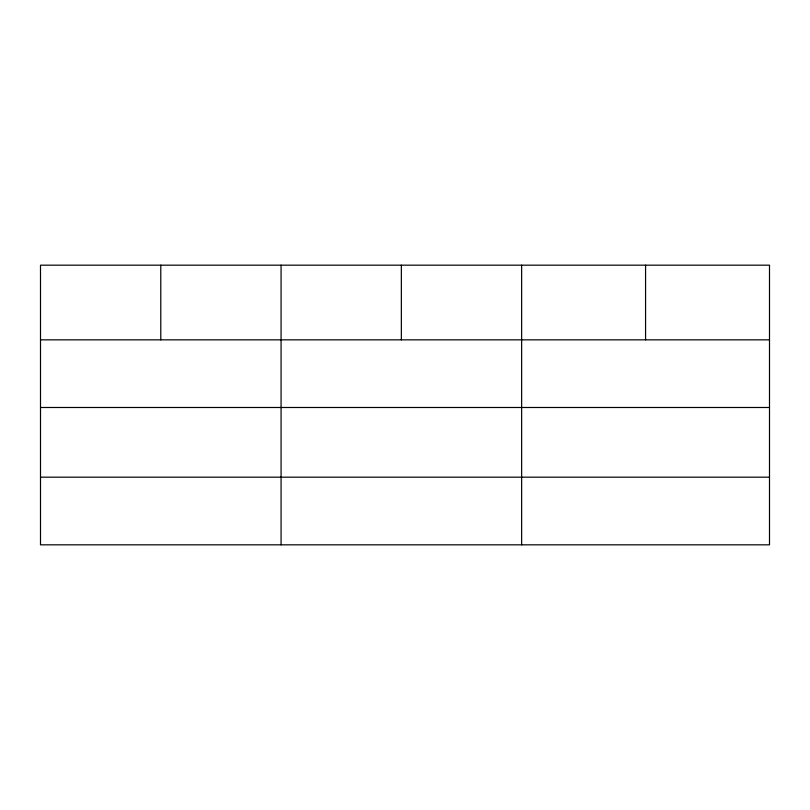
<?xml version="1.0" encoding="UTF-8"?>
<svg xmlns="http://www.w3.org/2000/svg" width="810" height="810" viewBox="0 0 810 810"><rect width="100%" height="100%" fill="white"/><g stroke="black" fill="none" stroke-linecap="round" stroke-linejoin="round"><path stroke-width="1.21" d="M769.5 407.491L769.5 265.174L40.5 265.174L40.5 544.826L769.5 544.826L769.5 407.491L40.5 407.491M40.5 339.846L769.5 339.846M40.5 477.181L769.5 477.181M645.57 265.174L645.57 339.846M521.64 265.174L521.64 544.826M401.355 265.174L401.355 339.846M281.07 265.174L281.07 544.826M160.785 265.174L160.785 339.846"/></g></svg>
